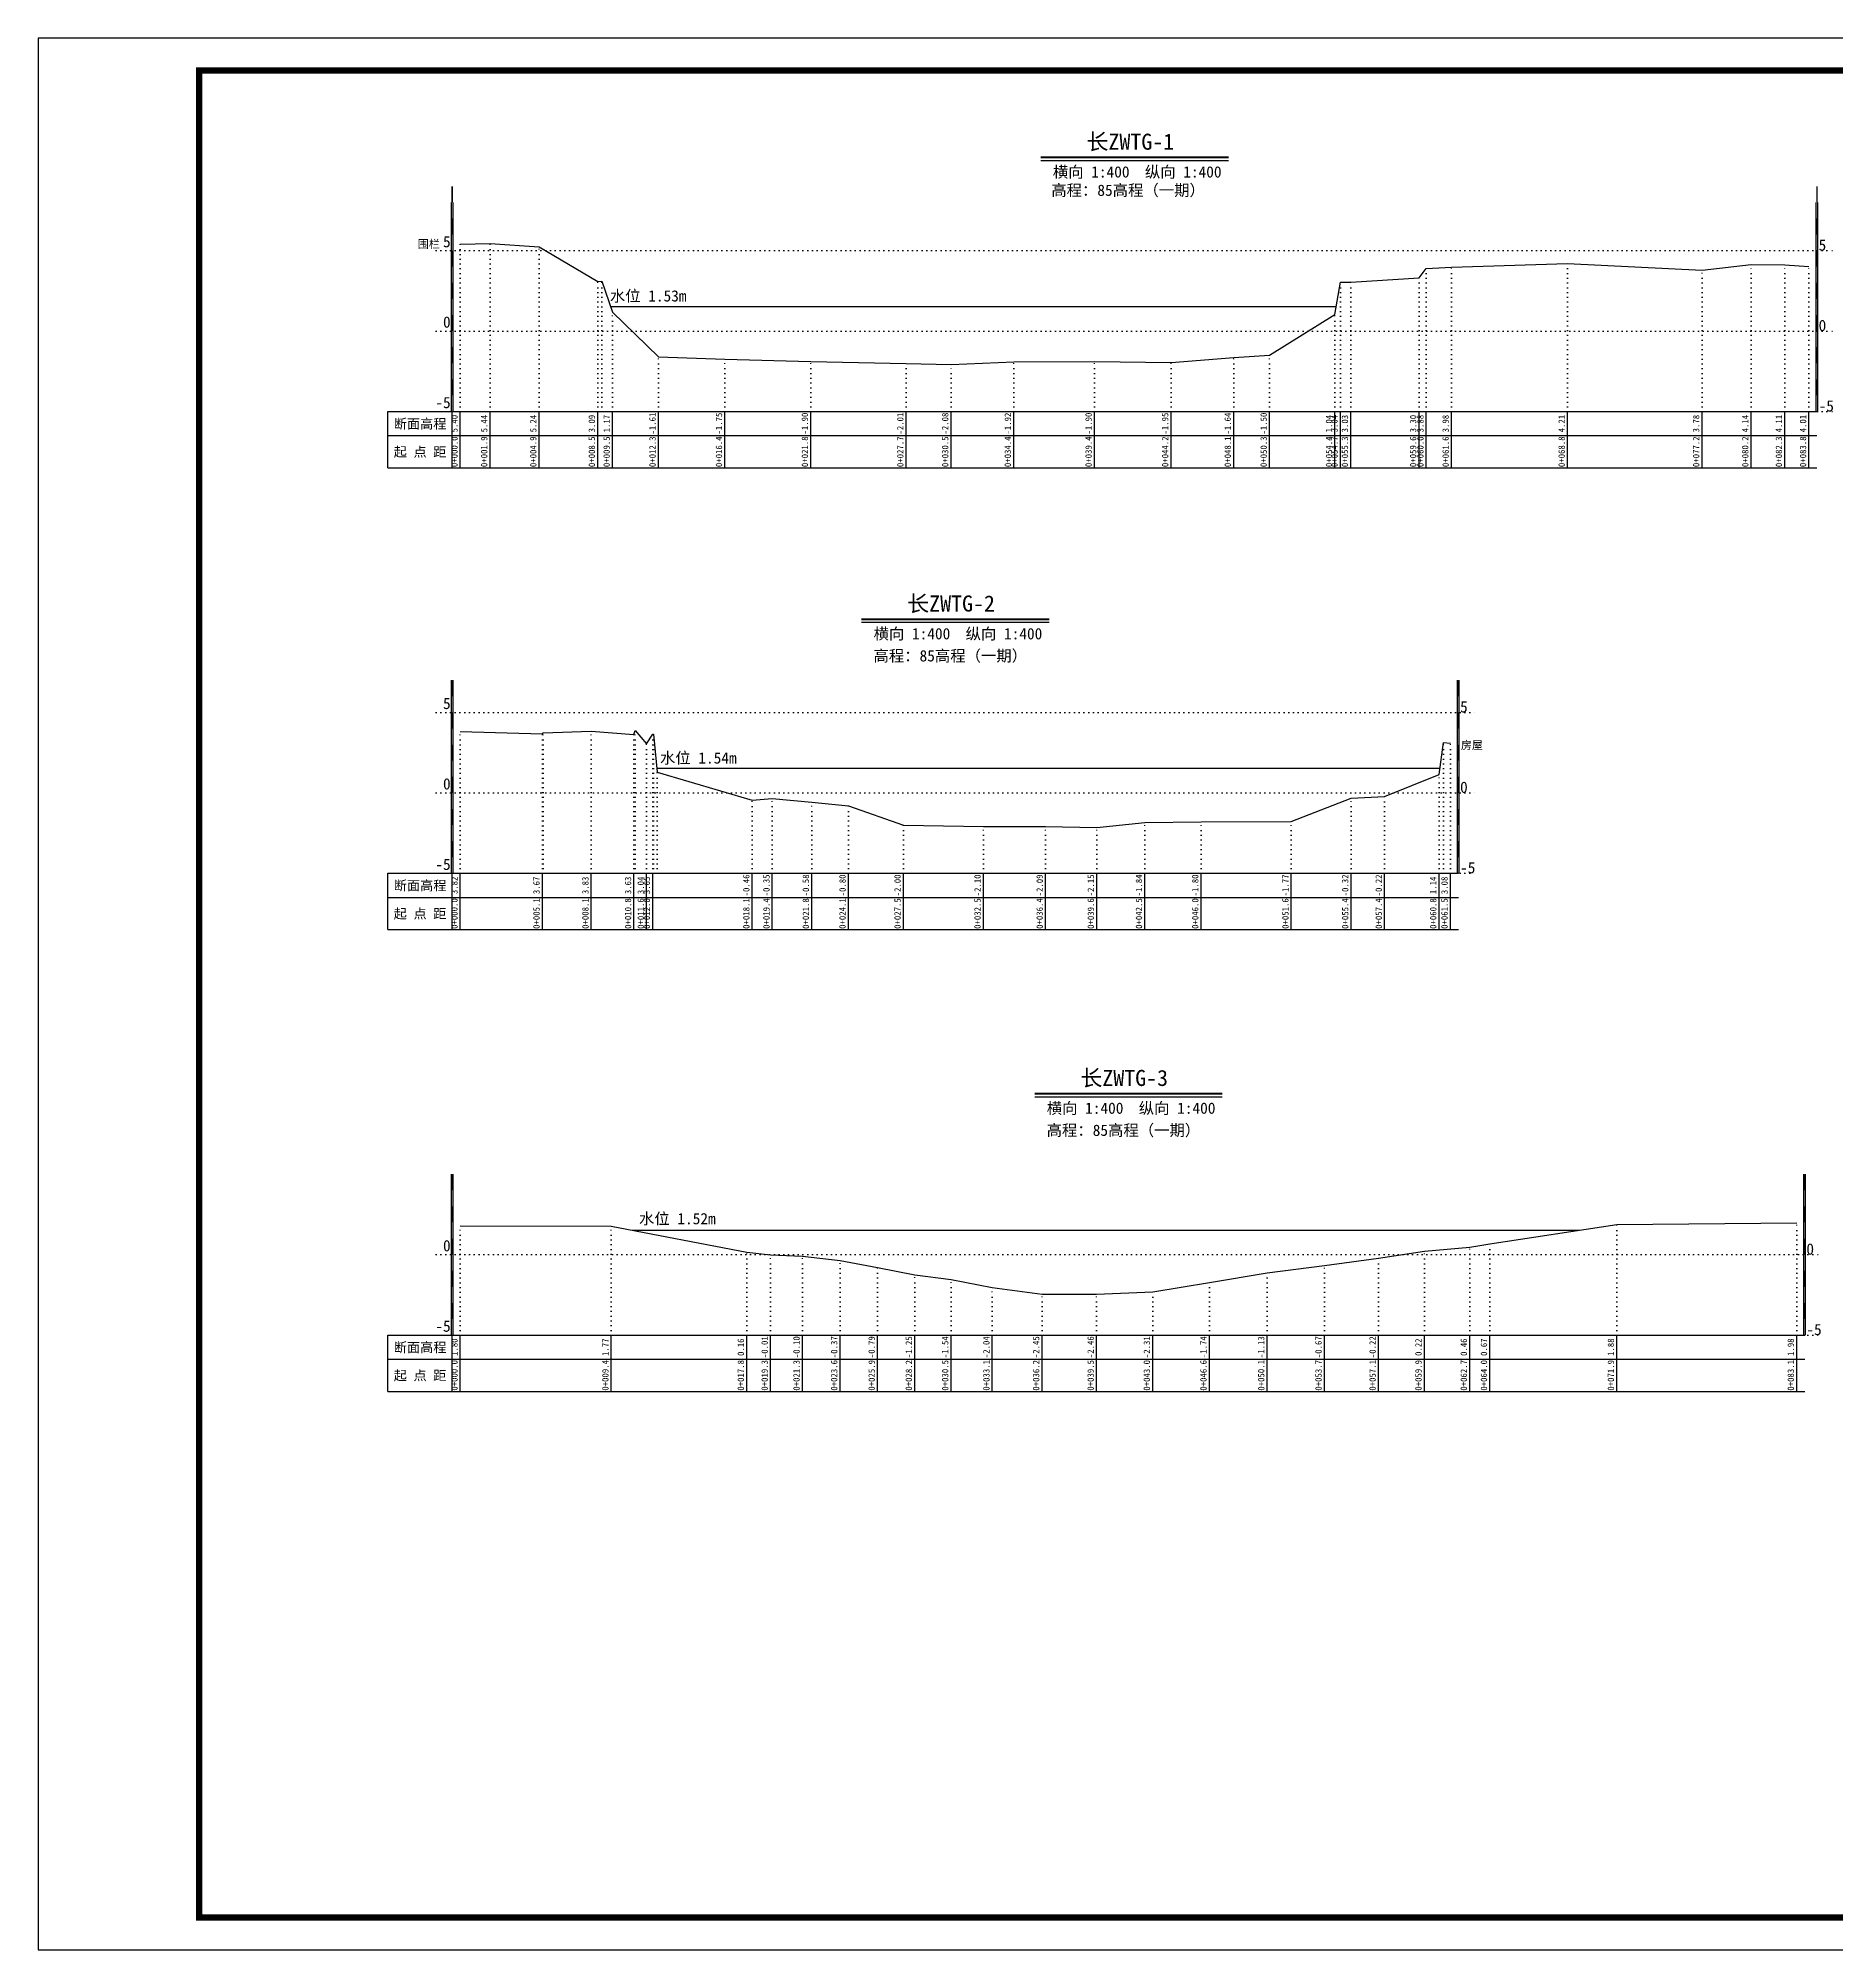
# Model space of a CAD drawing. Header units: millimetres. Extents: x 519117 to 520437, y 3371934 to 3372231.
# Drawn here: x 519116.5 to 519396, y 3371934.1 to 3372231.1 of the extents above; entities that cross this region are included whole.
import ezdxf
from ezdxf.enums import TextEntityAlignment as Align

# ---------------------------------------------------------------- set-up
doc = ezdxf.new("R2010")
doc.units = ezdxf.units.MM
doc.header["$LTSCALE"] = 0.4
doc.header["$MEASUREMENT"] = 0
doc.linetypes.add('X4', pattern=[1.6, 0, -1.6])
for name, color, linetype in [('DMX', 1, 'Continuous'), ('zdm1', 5, 'Continuous'), ('ZDMT5', 3, 'Continuous'), ('ZJ', 7, 'Continuous'), ('图层1', 4, 'Continuous'), ('图框', 7, 'Continuous'), ('断面名称', 5, 'Continuous'), ('比例尺', 3, 'Continuous')]:
    doc.layers.add(name, color=color, linetype=linetype)
doc.styles.add('HDM', font='fangsong_GB2312.ttf')

msp = doc.modelspace()

# ---------------------------------------------------------------- linework, layer by layer
at = {"layer": 'DMX', "linetype": 'Continuous', "flags": 128}
for points in [[(519182.1085560745, 3372199.063808457), (519186.7335560745, 3372199.163808456), (519194.3585560745, 3372198.663808456), (519203.4585560746, 3372193.288808456), (519204.0835560746, 3372193.338808455), (519205.7585560744, 3372188.488808455), (519212.8835560746, 3372181.538808456), (519223.2085560746, 3372181.188808457), (519236.5585560745, 3372180.813808457), (519251.3835560744, 3372180.538808456), (519258.3585560745, 3372180.363808455), (519268.0835560746, 3372180.763808456), (519280.6335560744, 3372180.813808457), (519292.5335560745, 3372180.688808455), (519302.2585560746, 3372181.463808455), (519307.8335560746, 3372181.813808457), (519317.9835560745, 3372188.163808456), (519318.8335560746, 3372193.163808456), (519320.4585560746, 3372193.138808456), (519331.0585560745, 3372193.813808455), (519332.1835560745, 3372195.263808456), (519336.1085560745, 3372195.513808456), (519354.1335560746, 3372196.088808457), (519375.0335560745, 3372195.013808456), (519382.6585560745, 3372195.913808456), (519387.8835560746, 3372195.838808455), (519391.6335560746, 3372195.588808455)], [(519182.1085560745, 3372123.363808455), (519194.8585560745, 3372122.988808455), (519194.9835560743, 3372123.138808456), (519202.4585560746, 3372123.388808456), (519209.0835560744, 3372122.888808454), (519209.2585560744, 3372123.513808454), (519211.0585560745, 3372121.413808456), (519212.0085560744, 3372122.938808455), (519212.1335560744, 3372122.913808456), (519212.7085560744, 3372117.038808456), (519227.4585560746, 3372112.663808456), (519230.5835560746, 3372112.938808455), (519236.7085560744, 3372112.363808455), (519242.4085560745, 3372111.813808455), (519250.9585560744, 3372108.813808455), (519263.3835560744, 3372108.563808455), (519273.0335560745, 3372108.588808455), (519280.9835560745, 3372108.438808455), (519288.4585560744, 3372109.213808455), (519297.2085560744, 3372109.313808455), (519311.2085560746, 3372109.388808456), (519320.5085560744, 3372113.013808456), (519325.7085560744, 3372113.263808454), (519334.1835560745, 3372116.663808456), (519334.8835560744, 3372121.663808456), (519335.9335560745, 3372121.513808456)], [(519182.1085560746, 3372046.563808455), (519205.5585560745, 3372046.488808455), (519226.6085560746, 3372042.463808455), (519230.3085560745, 3372042.038808456), (519235.2585560747, 3372041.813808455), (519241.1085560746, 3372041.138808456), (519246.9335560745, 3372040.088808455), (519252.7085560746, 3372038.938808457), (519258.3585560746, 3372038.213808455), (519264.7585560745, 3372036.963808455), (519272.4835560746, 3372035.938808455), (519280.9585560746, 3372035.913808456), (519289.6835560745, 3372036.288808456), (519298.4835560746, 3372037.713808455), (519307.4585560746, 3372039.238808455), (519316.3585560746, 3372040.388808456), (519324.7585560745, 3372041.513808456), (519331.8835560745, 3372042.613808455), (519338.9335560745, 3372043.213808455), (519342.0585560745, 3372043.738808455), (519361.7835560746, 3372046.763808456), (519389.7335560746, 3372047.013808456)]]:
    msp.add_lwpolyline(points, dxfattribs=at)
at = {"layer": 'zdm1', "linetype": 'Continuous'}
for p, q in [((519180.7335560745, 3372173.063808455), (519180.7335560745, 3372205.563808455)), ((519180.9835560745, 3372173.063808455), (519180.9835560745, 3372205.563808455)), ((519392.7585560746, 3372173.063808455), (519392.7585560746, 3372205.563808455)), ((519393.0085560744, 3372173.063808455), (519393.0085560744, 3372205.563808455)), ((519170.8585560745, 3372164.313808455), (519170.8585560745, 3372173.063808455)), ((519170.8585560745, 3372173.063808455), (519182.1085560745, 3372173.063808455)), ((519180.8585560745, 3372164.313808455), (519180.8585560745, 3372173.063808455)), ((519182.1085560745, 3372173.063808455), (519392.8835560746, 3372173.063808455)), ((519170.8585560745, 3372169.313808455), (519392.8835560746, 3372169.313808455)), ((519170.8585560745, 3372164.313808455), (519392.8835560746, 3372164.313808455)), ((519180.7335560743, 3372101.313808455), (519180.7335560743, 3372131.313808455)), ((519180.9835560745, 3372101.313808455), (519180.9835560745, 3372131.313808455)), ((519337.0585560745, 3372101.313808455), (519337.0585560745, 3372131.313808455)), ((519337.3085560745, 3372101.313808455), (519337.3085560745, 3372131.313808455)), ((519170.8585560745, 3372092.563808455), (519170.8585560745, 3372101.313808455)), ((519170.8585560745, 3372101.313808455), (519182.1085560745, 3372101.313808455)), ((519180.8585560745, 3372092.563808455), (519180.8585560745, 3372101.313808455)), ((519182.1085560745, 3372101.313808455), (519337.1835560745, 3372101.313808455)), ((519170.8585560745, 3372097.563808455), (519337.1835560745, 3372097.563808455)), ((519170.8585560745, 3372092.563808455), (519337.1835560745, 3372092.563808455)), ((519180.7335560746, 3372029.563808455), (519180.7335560746, 3372054.563808455)), ((519180.9835560746, 3372029.563808455), (519180.9835560746, 3372054.563808455)), ((519390.8585560746, 3372029.563808455), (519390.8585560746, 3372054.563808455)), ((519391.1085560746, 3372029.563808455), (519391.1085560746, 3372054.563808455)), ((519170.8585560746, 3372020.813808455), (519170.8585560746, 3372029.563808455)), ((519170.8585560746, 3372029.563808455), (519182.1085560746, 3372029.563808455)), ((519180.8585560746, 3372020.813808455), (519180.8585560746, 3372029.563808455)), ((519182.1085560746, 3372029.563808455), (519390.9835560746, 3372029.563808455)), ((519170.8585560746, 3372025.813808455), (519390.9835560746, 3372025.813808455)), ((519170.8585560746, 3372020.813808455), (519390.9835560746, 3372020.813808455))]:
    msp.add_line(p, q, dxfattribs=at)
at = {"layer": 'zdm1', "linetype": 'X4'}
for p, q in [((519178.3585560745, 3372198.063808455), (519395.3835560746, 3372198.063808455)), ((519178.3585560745, 3372185.563808455), (519395.3835560746, 3372185.563808455)), ((519178.3585560745, 3372173.063808455), (519395.3835560746, 3372173.063808455)), ((519178.3585560745, 3372126.313808455), (519339.6835560745, 3372126.313808455)), ((519178.3585560745, 3372113.813808455), (519339.6835560745, 3372113.813808455)), ((519178.3585560745, 3372101.313808455), (519339.6835560745, 3372101.313808455)), ((519178.3585560746, 3372042.063808455), (519393.4835560746, 3372042.063808455)), ((519178.3585560746, 3372029.563808455), (519393.4835560746, 3372029.563808455))]:
    msp.add_line(p, q, dxfattribs=at)
at = {"layer": 'zdm1', "linetype": 'Continuous', "flags": 128}
for points in [[(519180.8585560745, 3372205.563808457, 0.25, 0.25, 0), (519180.8585560745, 3372208.063808457, 0.25, 0.25, 0)], [(519392.8835560746, 3372205.563808457, 0.25, 0.25, 0), (519392.8835560746, 3372208.063808457, 0.25, 0.25, 0)], [(519180.8585560745, 3372200.563808457, 0.25, 0.25, 0), (519180.8585560745, 3372203.063808457, 0.25, 0.25, 0)], [(519392.8835560746, 3372200.563808457, 0.25, 0.25, 0), (519392.8835560746, 3372203.063808457, 0.25, 0.25, 0)], [(519180.8585560745, 3372195.563808457, 0.25, 0.25, 0), (519180.8585560745, 3372198.063808457, 0.25, 0.25, 0)], [(519392.8835560746, 3372195.563808457, 0.25, 0.25, 0), (519392.8835560746, 3372198.063808457, 0.25, 0.25, 0)], [(519180.8585560745, 3372190.563808457, 0.25, 0.25, 0), (519180.8585560745, 3372193.063808457, 0.25, 0.25, 0)], [(519392.8835560746, 3372190.563808457, 0.25, 0.25, 0), (519392.8835560746, 3372193.063808457, 0.25, 0.25, 0)], [(519180.8585560745, 3372185.563808457, 0.25, 0.25, 0), (519180.8585560745, 3372188.063808457, 0.25, 0.25, 0)], [(519392.8835560746, 3372185.563808457, 0.25, 0.25, 0), (519392.8835560746, 3372188.063808457, 0.25, 0.25, 0)], [(519180.8585560745, 3372180.563808457, 0.25, 0.25, 0), (519180.8585560745, 3372183.063808457, 0.25, 0.25, 0)], [(519392.8835560746, 3372180.563808457, 0.25, 0.25, 0), (519392.8835560746, 3372183.063808457, 0.25, 0.25, 0)], [(519180.8585560745, 3372175.563808457, 0.25, 0.25, 0), (519180.8585560745, 3372178.063808457, 0.25, 0.25, 0)], [(519392.8835560746, 3372175.563808457, 0.25, 0.25, 0), (519392.8835560746, 3372178.063808457, 0.25, 0.25, 0)], [(519180.8585560745, 3372128.813808455, 0.25, 0.25, 0), (519180.8585560745, 3372131.313808455, 0.25, 0.25, 0)], [(519337.1835560745, 3372128.813808455, 0.25, 0.25, 0), (519337.1835560745, 3372131.313808455, 0.25, 0.25, 0)], [(519180.8585560745, 3372123.813808455, 0.25, 0.25, 0), (519180.8585560745, 3372126.313808455, 0.25, 0.25, 0)], [(519337.1835560745, 3372123.813808455, 0.25, 0.25, 0), (519337.1835560745, 3372126.313808455, 0.25, 0.25, 0)], [(519180.8585560745, 3372118.813808455, 0.25, 0.25, 0), (519180.8585560745, 3372121.313808455, 0.25, 0.25, 0)], [(519337.1835560745, 3372118.813808455, 0.25, 0.25, 0), (519337.1835560745, 3372121.313808455, 0.25, 0.25, 0)], [(519180.8585560745, 3372113.813808455, 0.25, 0.25, 0), (519180.8585560745, 3372116.313808455, 0.25, 0.25, 0)], [(519337.1835560745, 3372113.813808455, 0.25, 0.25, 0), (519337.1835560745, 3372116.313808455, 0.25, 0.25, 0)], [(519180.8585560745, 3372108.813808455, 0.25, 0.25, 0), (519180.8585560745, 3372111.313808455, 0.25, 0.25, 0)], [(519337.1835560745, 3372108.813808455, 0.25, 0.25, 0), (519337.1835560745, 3372111.313808455, 0.25, 0.25, 0)], [(519180.8585560745, 3372103.813808455, 0.25, 0.25, 0), (519180.8585560745, 3372106.313808455, 0.25, 0.25, 0)], [(519337.1835560745, 3372103.813808455, 0.25, 0.25, 0), (519337.1835560745, 3372106.313808455, 0.25, 0.25, 0)], [(519180.8585560746, 3372052.063808457, 0.25, 0.25, 0), (519180.8585560746, 3372054.563808457, 0.25, 0.25, 0)], [(519390.9835560746, 3372052.063808457, 0.25, 0.25, 0), (519390.9835560746, 3372054.563808457, 0.25, 0.25, 0)], [(519180.8585560746, 3372047.063808457, 0.25, 0.25, 0), (519180.8585560746, 3372049.563808457, 0.25, 0.25, 0)], [(519390.9835560746, 3372047.063808457, 0.25, 0.25, 0), (519390.9835560746, 3372049.563808457, 0.25, 0.25, 0)], [(519180.8585560746, 3372042.063808457, 0.25, 0.25, 0), (519180.8585560746, 3372044.563808457, 0.25, 0.25, 0)], [(519390.9835560746, 3372042.063808457, 0.25, 0.25, 0), (519390.9835560746, 3372044.563808457, 0.25, 0.25, 0)], [(519180.8585560746, 3372037.063808457, 0.25, 0.25, 0), (519180.8585560746, 3372039.563808457, 0.25, 0.25, 0)], [(519390.9835560746, 3372037.063808457, 0.25, 0.25, 0), (519390.9835560746, 3372039.563808457, 0.25, 0.25, 0)], [(519180.8585560746, 3372032.063808457, 0.25, 0.25, 0), (519180.8585560746, 3372034.563808457, 0.25, 0.25, 0)], [(519390.9835560746, 3372032.063808457, 0.25, 0.25, 0), (519390.9835560746, 3372034.563808457, 0.25, 0.25, 0)]]:
    msp.add_lwpolyline(points, format="xyseb", dxfattribs=at)
at = {"layer": 'ZDMT5', "linetype": 'X4'}
for p, q in [((519182.1085560745, 3372173.063808455), (519182.1085560745, 3372199.063808457)), ((519186.7335560745, 3372173.063808455), (519186.7335560745, 3372199.163808456)), ((519194.3585560745, 3372173.063808455), (519194.3585560745, 3372198.663808456)), ((519332.1835560745, 3372173.063808455), (519332.1835560745, 3372195.263808456)), ((519336.1085560745, 3372173.063808455), (519336.1085560745, 3372195.513808454)), ((519354.1335560746, 3372173.063808455), (519354.1335560746, 3372196.088808455)), ((519375.0335560745, 3372173.063808455), (519375.0335560745, 3372195.013808456)), ((519382.6585560745, 3372173.063808455), (519382.6585560745, 3372195.913808456)), ((519387.8835560746, 3372173.063808455), (519387.8835560746, 3372195.838808455)), ((519391.6335560746, 3372173.063808455), (519391.6335560746, 3372195.588808455)), ((519203.4585560746, 3372173.063808455), (519203.4585560746, 3372193.288808456)), ((519204.0835560746, 3372173.063808455), (519204.0835560746, 3372193.338808455)), ((519318.8335560746, 3372173.063808455), (519318.8335560746, 3372193.163808454)), ((519320.4585560746, 3372173.063808455), (519320.4585560746, 3372193.138808456)), ((519331.0585560745, 3372173.063808455), (519331.0585560745, 3372193.813808455)), ((519205.7585560744, 3372173.063808455), (519205.7585560744, 3372188.488808455)), ((519317.9835560745, 3372173.063808455), (519317.9835560745, 3372188.163808454)), ((519212.8835560746, 3372173.063808455), (519212.8835560746, 3372181.538808456)), ((519223.2085560746, 3372173.063808455), (519223.2085560746, 3372181.188808455)), ((519236.5585560745, 3372173.063808455), (519236.5585560745, 3372180.813808455)), ((519251.3835560744, 3372173.063808455), (519251.3835560744, 3372180.538808456)), ((519258.3585560745, 3372173.063808455), (519258.3585560745, 3372180.363808455)), ((519268.0835560746, 3372173.063808455), (519268.0835560746, 3372180.763808456)), ((519280.6335560744, 3372173.063808455), (519280.6335560744, 3372180.813808455)), ((519292.5335560745, 3372173.063808455), (519292.5335560745, 3372180.688808455)), ((519302.2585560746, 3372173.063808455), (519302.2585560746, 3372181.463808455)), ((519307.8335560746, 3372173.063808455), (519307.8335560746, 3372181.813808455)), ((519182.1085560745, 3372101.313808455), (519182.1085560745, 3372123.363808455)), ((519202.4585560746, 3372101.313808455), (519202.4585560746, 3372123.388808454)), ((519209.2585560744, 3372101.313808455), (519209.2585560744, 3372123.513808454)), ((519194.8585560745, 3372101.313808455), (519194.8585560745, 3372122.988808455)), ((519194.9835560743, 3372101.313808455), (519194.9835560743, 3372123.138808454)), ((519209.0835560744, 3372101.313808455), (519209.0835560744, 3372122.888808454)), ((519211.0585560745, 3372101.313808455), (519211.0585560745, 3372121.413808454)), ((519212.0085560744, 3372101.313808455), (519212.0085560744, 3372122.938808455)), ((519212.1335560744, 3372101.313808455), (519212.1335560744, 3372122.913808454)), ((519334.8835560744, 3372101.313808455), (519334.8835560744, 3372121.663808454)), ((519335.9335560745, 3372101.313808455), (519335.9335560745, 3372121.513808454)), ((519212.7085560744, 3372101.313808455), (519212.7085560744, 3372117.038808454)), ((519334.1835560745, 3372101.313808455), (519334.1835560745, 3372116.663808454)), ((519227.4585560746, 3372101.313808455), (519227.4585560746, 3372112.663808454)), ((519230.5835560746, 3372101.313808455), (519230.5835560746, 3372112.938808455)), ((519236.7085560744, 3372101.313808455), (519236.7085560744, 3372112.363808455)), ((519242.4085560745, 3372101.313808455), (519242.4085560745, 3372111.813808455)), ((519320.5085560744, 3372101.313808455), (519320.5085560744, 3372113.013808454)), ((519325.7085560744, 3372101.313808455), (519325.7085560744, 3372113.263808454)), ((519250.9585560744, 3372101.313808455), (519250.9585560744, 3372108.813808455)), ((519263.3835560744, 3372101.313808455), (519263.3835560744, 3372108.563808455)), ((519273.0335560745, 3372101.313808455), (519273.0335560745, 3372108.588808455)), ((519280.9835560745, 3372101.313808455), (519280.9835560745, 3372108.438808455)), ((519288.4585560744, 3372101.313808455), (519288.4585560744, 3372109.213808455)), ((519297.2085560744, 3372101.313808455), (519297.2085560744, 3372109.313808455)), ((519311.2085560746, 3372101.313808455), (519311.2085560746, 3372109.388808454)), ((519182.1085560746, 3372029.563808455), (519182.1085560746, 3372046.563808455)), ((519205.5585560745, 3372029.563808455), (519205.5585560745, 3372046.488808455)), ((519361.7835560746, 3372029.563808455), (519361.7835560746, 3372046.763808456)), ((519389.7335560746, 3372029.563808455), (519389.7335560746, 3372047.013808454)), ((519338.9335560745, 3372029.563808455), (519338.9335560745, 3372043.213808455)), ((519342.0585560745, 3372029.563808455), (519342.0585560745, 3372043.738808455)), ((519226.6085560746, 3372029.563808455), (519226.6085560746, 3372042.463808455)), ((519230.3085560745, 3372029.563808455), (519230.3085560745, 3372042.038808456)), ((519235.2585560747, 3372029.563808455), (519235.2585560747, 3372041.813808455)), ((519241.1085560746, 3372029.563808455), (519241.1085560746, 3372041.138808456)), ((519246.9335560745, 3372029.563808455), (519246.9335560745, 3372040.088808455)), ((519316.3585560746, 3372029.563808455), (519316.3585560746, 3372040.388808454)), ((519324.7585560745, 3372029.563808455), (519324.7585560745, 3372041.513808456)), ((519331.8835560745, 3372029.563808455), (519331.8835560745, 3372042.613808455)), ((519252.7085560746, 3372029.563808455), (519252.7085560746, 3372038.938808455)), ((519258.3585560746, 3372029.563808455), (519258.3585560746, 3372038.213808455)), ((519298.4835560746, 3372029.563808455), (519298.4835560746, 3372037.713808455)), ((519307.4585560746, 3372029.563808455), (519307.4585560746, 3372039.238808455)), ((519264.7585560745, 3372029.563808455), (519264.7585560745, 3372036.963808455)), ((519272.4835560746, 3372029.563808455), (519272.4835560746, 3372035.938808455)), ((519280.9585560746, 3372029.563808455), (519280.9585560746, 3372035.913808454)), ((519289.6835560745, 3372029.563808455), (519289.6835560745, 3372036.288808456))]:
    msp.add_line(p, q, dxfattribs=at)
at = {"layer": 'ZDMT5', "linetype": 'Continuous'}
for p, q in [((519182.1085560745, 3372164.313808455), (519182.1085560745, 3372173.063808455)), ((519186.7335560745, 3372164.313808455), (519186.7335560745, 3372173.063808455)), ((519194.3585560745, 3372164.313808455), (519194.3585560745, 3372173.063808455)), ((519203.4585560746, 3372164.313808455), (519203.4585560746, 3372173.063808455)), ((519205.7585560744, 3372164.313808455), (519205.7585560744, 3372173.063808455)), ((519212.8835560746, 3372164.313808455), (519212.8835560746, 3372173.063808455)), ((519223.2085560746, 3372164.313808455), (519223.2085560746, 3372173.063808455)), ((519236.5585560745, 3372164.313808455), (519236.5585560745, 3372173.063808455)), ((519251.3835560744, 3372164.313808455), (519251.3835560744, 3372173.063808455)), ((519258.3585560745, 3372164.313808455), (519258.3585560745, 3372173.063808455)), ((519268.0835560746, 3372164.313808455), (519268.0835560746, 3372173.063808455)), ((519280.6335560744, 3372164.313808455), (519280.6335560744, 3372173.063808455)), ((519292.5335560745, 3372164.313808455), (519292.5335560745, 3372173.063808455)), ((519302.2585560746, 3372164.313808455), (519302.2585560746, 3372173.063808455)), ((519307.8335560746, 3372164.313808455), (519307.8335560746, 3372173.063808455)), ((519317.9835560745, 3372164.313808455), (519317.9835560745, 3372173.063808455)), ((519318.8335560746, 3372164.313808455), (519318.8335560746, 3372173.063808455)), ((519320.4585560746, 3372164.313808455), (519320.4585560746, 3372173.063808455)), ((519331.0585560745, 3372164.313808455), (519331.0585560745, 3372173.063808455)), ((519332.1835560745, 3372164.313808455), (519332.1835560745, 3372173.063808455)), ((519336.1085560745, 3372164.313808455), (519336.1085560745, 3372173.063808455)), ((519354.1335560746, 3372164.313808455), (519354.1335560746, 3372173.063808455)), ((519375.0335560745, 3372164.313808455), (519375.0335560745, 3372173.063808455)), ((519382.6585560745, 3372164.313808455), (519382.6585560745, 3372173.063808455)), ((519387.8835560746, 3372164.313808455), (519387.8835560746, 3372173.063808455)), ((519391.6335560746, 3372164.313808455), (519391.6335560746, 3372173.063808455)), ((519182.1085560745, 3372092.563808455), (519182.1085560745, 3372101.313808455)), ((519194.8585560745, 3372092.563808455), (519194.8585560745, 3372101.313808455)), ((519202.4585560746, 3372092.563808455), (519202.4585560746, 3372101.313808455)), ((519209.0835560744, 3372092.563808455), (519209.0835560744, 3372101.313808455)), ((519211.0585560745, 3372092.563808455), (519211.0585560745, 3372101.313808455)), ((519212.0085560744, 3372092.563808455), (519212.0085560744, 3372101.313808455)), ((519227.4585560746, 3372092.563808455), (519227.4585560746, 3372101.313808455)), ((519230.5835560746, 3372092.563808455), (519230.5835560746, 3372101.313808455)), ((519236.7085560744, 3372092.563808455), (519236.7085560744, 3372101.313808455)), ((519242.4085560745, 3372092.563808455), (519242.4085560745, 3372101.313808455)), ((519250.9585560744, 3372092.563808455), (519250.9585560744, 3372101.313808455)), ((519263.3835560744, 3372092.563808455), (519263.3835560744, 3372101.313808455)), ((519273.0335560745, 3372092.563808455), (519273.0335560745, 3372101.313808455)), ((519280.9835560745, 3372092.563808455), (519280.9835560745, 3372101.313808455)), ((519288.4585560744, 3372092.563808455), (519288.4585560744, 3372101.313808455)), ((519297.2085560744, 3372092.563808455), (519297.2085560744, 3372101.313808455)), ((519311.2085560746, 3372092.563808455), (519311.2085560746, 3372101.313808455)), ((519320.5085560744, 3372092.563808455), (519320.5085560744, 3372101.313808455)), ((519325.7085560744, 3372092.563808455), (519325.7085560744, 3372101.313808455)), ((519334.1835560745, 3372092.563808455), (519334.1835560745, 3372101.313808455)), ((519335.9335560745, 3372092.563808455), (519335.9335560745, 3372101.313808455)), ((519182.1085560746, 3372020.813808455), (519182.1085560746, 3372029.563808455)), ((519205.5585560745, 3372020.813808455), (519205.5585560745, 3372029.563808455)), ((519226.6085560746, 3372020.813808455), (519226.6085560746, 3372029.563808455)), ((519230.3085560745, 3372020.813808455), (519230.3085560745, 3372029.563808455)), ((519235.2585560747, 3372020.813808455), (519235.2585560747, 3372029.563808455)), ((519241.1085560746, 3372020.813808455), (519241.1085560746, 3372029.563808455)), ((519246.9335560745, 3372020.813808455), (519246.9335560745, 3372029.563808455)), ((519252.7085560746, 3372020.813808455), (519252.7085560746, 3372029.563808455)), ((519258.3585560746, 3372020.813808455), (519258.3585560746, 3372029.563808455)), ((519264.7585560745, 3372020.813808455), (519264.7585560745, 3372029.563808455)), ((519272.4835560746, 3372020.813808455), (519272.4835560746, 3372029.563808455)), ((519280.9585560746, 3372020.813808455), (519280.9585560746, 3372029.563808455)), ((519289.6835560745, 3372020.813808455), (519289.6835560745, 3372029.563808455)), ((519298.4835560746, 3372020.813808455), (519298.4835560746, 3372029.563808455)), ((519307.4585560746, 3372020.813808455), (519307.4585560746, 3372029.563808455)), ((519316.3585560746, 3372020.813808455), (519316.3585560746, 3372029.563808455)), ((519324.7585560745, 3372020.813808455), (519324.7585560745, 3372029.563808455)), ((519331.8835560745, 3372020.813808455), (519331.8835560745, 3372029.563808455)), ((519338.9335560745, 3372020.813808455), (519338.9335560745, 3372029.563808455)), ((519342.0585560745, 3372020.813808455), (519342.0585560745, 3372029.563808455)), ((519361.7835560746, 3372020.813808455), (519361.7835560746, 3372029.563808455)), ((519389.7335560746, 3372020.813808455), (519389.7335560746, 3372029.563808455))]:
    msp.add_line(p, q, dxfattribs=at)
at = {"layer": '图层1', "color": 6, "linetype": 'Continuous'}
for p, q in [((519205.4477313328, 3372189.388808454), (519318.1918060742, 3372189.388808454)), ((519212.6473858619, 3372117.663808454), (519334.3235560741, 3372117.663808454)), ((519208.8271896204, 3372045.863808455), (519355.9149610277, 3372045.863808455))]:
    msp.add_line(p, q, dxfattribs=at)
at = {"layer": '图框', "flags": 128}
msp.add_lwpolyline([(519116.5321425188, 3371934.063808455), (519536.5321425188, 3371934.063808455), (519536.5321425188, 3372231.063808455), (519116.5321425188, 3372231.063808455)], close=True, dxfattribs=at)
at = {"layer": '图框', "const_width": 1, "flags": 128}
msp.add_lwpolyline([(519141.5321425188, 3371939.063808455), (519531.5321425188, 3371939.063808455), (519531.5321425188, 3372226.063808455), (519141.5321425188, 3372226.063808455)], close=True, dxfattribs=at)
at = {"layer": '比例尺', "color": 3, "linetype": 'Continuous', "lineweight": 40}
for p, q in [((519272.3089800878, 3372212.563808454), (519301.4331320612, 3372212.563808456)), ((519244.4589800877, 3372140.813808454), (519273.5831320611, 3372140.813808456)), ((519271.3589800878, 3372067.098120795), (519300.4831320612, 3372067.098120796))]:
    msp.add_line(p, q, dxfattribs=at)
at = {"layer": '比例尺', "color": 3, "linetype": 'Continuous'}
for p, q in [((519272.3089800878, 3372212.063808454), (519301.4331320612, 3372212.063808455)), ((519244.4589800877, 3372140.313808454), (519273.5831320611, 3372140.313808455)), ((519271.3589800878, 3372066.598120795), (519300.4831320612, 3372066.598120796))]:
    msp.add_line(p, q, dxfattribs=at)

# ---------------------------------------------------------------- texts
at = {"layer": 'zdm1', "linetype": 'Continuous', "style": 'HDM'}
for s, p in [('5', (519180.6085560745, 3372198.063808455)), ('0', (519180.6085560745, 3372185.563808455)), ('-5', (519180.6085560745, 3372173.063808455)), ('5', (519180.6085560743, 3372126.313808455)), ('0', (519180.6085560743, 3372113.813808455)), ('-5', (519180.6085560743, 3372101.313808455)), ('0', (519180.6085560746, 3372042.063808455)), ('-5', (519180.6085560746, 3372029.563808455))]:
    msp.add_text(s, height=1.75, dxfattribs=at).set_placement(p, align=Align.BOTTOM_RIGHT)
for s, p in [('5', (519393.1335560744, 3372198.063808455)), ('0', (519393.1335560744, 3372185.563808455)), ('-5', (519393.1335560744, 3372173.063808455)), ('5', (519337.4335560745, 3372126.313808455)), ('0', (519337.4335560745, 3372113.813808455)), ('-5', (519337.4335560745, 3372101.313808455)), ('0', (519391.2335560746, 3372042.063808455)), ('-5', (519391.2335560746, 3372029.563808455))]:
    msp.add_text(s, height=1.75, dxfattribs=at).set_placement(p)
for s, p in [('断面高程', (519175.8585560745, 3372171.188808455)), ('起 点 距', (519175.8585560745, 3372166.813808455)), ('断面高程', (519175.8585560745, 3372099.438808455)), ('起 点 距', (519175.8585560745, 3372095.063808455)), ('断面高程', (519175.8585560746, 3372027.688808455)), ('起 点 距', (519175.8585560746, 3372023.313808455))]:
    msp.add_text(s, height=1.5, dxfattribs=at).set_placement(p, align=Align.MIDDLE)
at = {"layer": 'ZDMT5', "linetype": 'Continuous', "style": 'HDM'}
for s, p in [('5.40', (519181.9835560745, 3372171.188808455)), ('5.44', (519186.6085560745, 3372171.188808455)), ('5.24', (519194.2335560745, 3372171.188808455)), ('3.09', (519203.3335560746, 3372171.188808455)), ('1.17', (519205.6335560744, 3372171.188808455)), ('-1.61', (519212.7585560746, 3372171.188808455)), ('-1.75', (519223.0835560746, 3372171.188808455)), ('-1.90', (519236.4335560745, 3372171.188808455)), ('-2.01', (519251.2585560744, 3372171.188808455)), ('-2.08', (519258.2335560745, 3372171.188808455)), ('-1.92', (519267.9585560746, 3372171.188808455)), ('-1.90', (519280.5085560744, 3372171.188808455)), ('-1.95', (519292.4085560745, 3372171.188808455)), ('-1.64', (519302.1335560746, 3372171.188808455)), ('-1.50', (519307.7085560746, 3372171.188808455)), ('1.04', (519317.8585560745, 3372171.188808455)), ('3.04', (519318.7085560746, 3372171.188808455)), ('3.03', (519320.3335560746, 3372171.188808455)), ('3.30', (519330.9335560745, 3372171.188808455)), ('3.88', (519332.0585560745, 3372171.188808455)), ('3.98', (519335.9835560745, 3372171.188808455)), ('4.21', (519354.0085560746, 3372171.188808455)), ('3.78', (519374.9085560745, 3372171.188808455)), ('4.14', (519382.5335560745, 3372171.188808455)), ('4.11', (519387.7585560746, 3372171.188808455)), ('4.01', (519391.5085560746, 3372171.188808455)), ('0+000.0', (519181.9835560745, 3372166.813808455)), ('0+001.9', (519186.6085560745, 3372166.813808455)), ('0+004.9', (519194.2335560745, 3372166.813808455)), ('0+008.5', (519203.3335560746, 3372166.813808455)), ('0+009.5', (519205.6335560744, 3372166.813808455)), ('0+012.3', (519212.7585560746, 3372166.813808455)), ('0+016.4', (519223.0835560746, 3372166.813808455)), ('0+021.8', (519236.4335560745, 3372166.813808455)), ('0+027.7', (519251.2585560744, 3372166.813808455)), ('0+030.5', (519258.2335560745, 3372166.813808455)), ('0+034.4', (519267.9585560746, 3372166.813808455)), ('0+039.4', (519280.5085560744, 3372166.813808455)), ('0+044.2', (519292.4085560745, 3372166.813808455)), ('0+048.1', (519302.1335560746, 3372166.813808455)), ('0+050.3', (519307.7085560746, 3372166.813808455)), ('0+054.4', (519317.8585560745, 3372166.813808455)), ('0+054.7', (519318.7085560746, 3372166.813808455)), ('0+055.3', (519320.3335560746, 3372166.813808455)), ('0+059.6', (519330.9335560745, 3372166.813808455)), ('0+060.0', (519332.0585560745, 3372166.813808455)), ('0+061.6', (519335.9835560745, 3372166.813808455)), ('0+068.8', (519354.0085560746, 3372166.813808455)), ('0+077.2', (519374.9085560745, 3372166.813808455)), ('0+080.2', (519382.5335560745, 3372166.813808455)), ('0+082.3', (519387.7585560746, 3372166.813808455)), ('0+083.8', (519391.5085560746, 3372166.813808455)), ('3.82', (519181.9835560743, 3372099.438808455)), ('3.67', (519194.7335560745, 3372099.438808455)), ('3.83', (519202.3335560744, 3372099.438808455)), ('3.63', (519208.9585560744, 3372099.438808455)), ('3.04', (519210.9335560745, 3372099.438808455)), ('3.65', (519211.8835560744, 3372099.438808455)), ('-0.46', (519227.3335560744, 3372099.438808455)), ('-0.35', (519230.4585560744, 3372099.438808455)), ('-0.58', (519236.5835560744, 3372099.438808455)), ('-0.80', (519242.2835560745, 3372099.438808455)), ('-2.00', (519250.8335560744, 3372099.438808455)), ('-2.10', (519263.2585560744, 3372099.438808455)), ('-2.09', (519272.9085560745, 3372099.438808455)), ('-2.15', (519280.8585560745, 3372099.438808455)), ('-1.84', (519288.3335560744, 3372099.438808455)), ('-1.80', (519297.0835560744, 3372099.438808455)), ('-1.77', (519311.0835560744, 3372099.438808455)), ('-0.32', (519320.3835560744, 3372099.438808455)), ('-0.22', (519325.5835560746, 3372099.438808455)), ('1.14', (519334.0585560745, 3372099.438808455)), ('3.08', (519335.8085560745, 3372099.438808455)), ('0+000.0', (519181.9835560743, 3372095.063808455)), ('0+005.1', (519194.7335560745, 3372095.063808455)), ('0+008.1', (519202.3335560744, 3372095.063808455)), ('0+010.8', (519208.9585560744, 3372095.063808455)), ('0+011.6', (519210.9335560745, 3372095.063808455)), ('0+012.0', (519211.8835560744, 3372095.063808455)), ('0+018.1', (519227.3335560744, 3372095.063808455)), ('0+019.4', (519230.4585560744, 3372095.063808455)), ('0+021.8', (519236.5835560744, 3372095.063808455)), ('0+024.1', (519242.2835560745, 3372095.063808455)), ('0+027.5', (519250.8335560744, 3372095.063808455)), ('0+032.5', (519263.2585560744, 3372095.063808455)), ('0+036.4', (519272.9085560745, 3372095.063808455)), ('0+039.6', (519280.8585560745, 3372095.063808455)), ('0+042.5', (519288.3335560744, 3372095.063808455)), ('0+046.0', (519297.0835560744, 3372095.063808455)), ('0+051.6', (519311.0835560744, 3372095.063808455)), ('0+055.4', (519320.3835560744, 3372095.063808455)), ('0+057.4', (519325.5835560746, 3372095.063808455)), ('0+060.8', (519334.0585560745, 3372095.063808455)), ('0+061.5', (519335.8085560745, 3372095.063808455)), ('1.80', (519181.9835560746, 3372027.688808455)), ('1.77', (519205.4335560745, 3372027.688808455)), ('0.16', (519226.4835560746, 3372027.688808455)), ('-0.01', (519230.1835560745, 3372027.688808455)), ('-0.10', (519235.1335560745, 3372027.688808455)), ('-0.37', (519240.9835560746, 3372027.688808455)), ('-0.79', (519246.8085560745, 3372027.688808455)), ('-1.25', (519252.5835560746, 3372027.688808455)), ('-1.54', (519258.2335560746, 3372027.688808455)), ('-2.04', (519264.6335560747, 3372027.688808455)), ('-2.45', (519272.3585560746, 3372027.688808455)), ('-2.46', (519280.8335560746, 3372027.688808455)), ('-2.31', (519289.5585560745, 3372027.688808455)), ('-1.74', (519298.3585560746, 3372027.688808455)), ('-1.13', (519307.3335560744, 3372027.688808455)), ('-0.67', (519316.2335560746, 3372027.688808455)), ('-0.22', (519324.6335560747, 3372027.688808455)), ('0.22', (519331.7585560745, 3372027.688808455)), ('0.46', (519338.8085560745, 3372027.688808455)), ('0.67', (519341.9335560745, 3372027.688808455)), ('1.88', (519361.6585560746, 3372027.688808455)), ('1.98', (519389.6085560746, 3372027.688808455)), ('0+000.0', (519181.9835560746, 3372023.313808455)), ('0+009.4', (519205.4335560745, 3372023.313808455)), ('0+017.8', (519226.4835560746, 3372023.313808455)), ('0+019.3', (519230.1835560745, 3372023.313808455)), ('0+021.3', (519235.1335560745, 3372023.313808455)), ('0+023.6', (519240.9835560746, 3372023.313808455)), ('0+025.9', (519246.8085560745, 3372023.313808455)), ('0+028.2', (519252.5835560746, 3372023.313808455)), ('0+030.5', (519258.2335560746, 3372023.313808455)), ('0+033.1', (519264.6335560747, 3372023.313808455)), ('0+036.2', (519272.3585560746, 3372023.313808455)), ('0+039.5', (519280.8335560746, 3372023.313808455)), ('0+043.0', (519289.5585560745, 3372023.313808455)), ('0+046.6', (519298.3585560746, 3372023.313808455)), ('0+050.1', (519307.3335560744, 3372023.313808455)), ('0+053.7', (519316.2335560746, 3372023.313808455)), ('0+057.1', (519324.6335560747, 3372023.313808455)), ('0+059.9', (519331.7585560745, 3372023.313808455)), ('0+062.7', (519338.8085560745, 3372023.313808455)), ('0+064.0', (519341.9335560745, 3372023.313808455)), ('0+071.9', (519361.6585560746, 3372023.313808455)), ('0+083.1', (519389.6085560746, 3372023.313808455))]:
    msp.add_text(s, height=1, rotation=90, dxfattribs=at).set_placement(p, align=Align.BOTTOM_CENTER)
at = {"layer": 'ZJ', "linetype": 'Continuous', "style": 'HDM'}
for s, p in [('围栏', (519177.2093915732, 3372199.122453154)), ('房屋', (519339.2653502109, 3372121.263997548))]:
    msp.add_text(s, height=1.25, dxfattribs=at).set_placement(p, align=Align.MIDDLE)
at = {"layer": '图层1', "color": 6, "linetype": 'Continuous', "style": 'HDM'}
for s, p in [('水位 1.53m', (519211.2967454206, 3372190.155981549)), ('水位 1.54m', (519219.0832304635, 3372118.366711397)), ('水位 1.52m', (519215.8245332532, 3372046.787914405))]:
    msp.add_text(s, height=1.75, dxfattribs=at).set_placement(p, align=Align.CENTER)
at = {"layer": '断面名称', "color": 5, "linetype": 'Continuous', "style": 'HDM'}
for s, p in [('长ZWTG-1', (519286.203798124, 3372215.03673241)), ('长ZWTG-2', (519258.3537981239, 3372143.28673241)), ('长ZWTG-3', (519285.253798124, 3372069.571044751))]:
    msp.add_text(s, height=2.5, dxfattribs=at).set_placement(p, align=Align.MIDDLE)
at = {"layer": '比例尺', "color": 3, "linetype": 'Continuous', "style": 'HDM'}
for s, p in [('横向 1:400  纵向 1:400', (519300.3794559522, 3372208.893660448)), ('高程：85高程（一期）', (519297.7836155749, 3372206.049392614)), ('横向 1:400  纵向 1:400', (519272.5294559521, 3372137.143660448)), ('高程：85高程（一期）', (519270.1626679709, 3372133.712314383)), ('横向 1:400  纵向 1:400', (519299.4294559522, 3372063.427972789)), ('高程：85高程（一期）', (519297.062667971, 3372059.996626724))]:
    msp.add_text(s, height=1.75, dxfattribs=at).set_placement(p, align=Align.BOTTOM_RIGHT)

doc.saveas('drawing.dxf')
